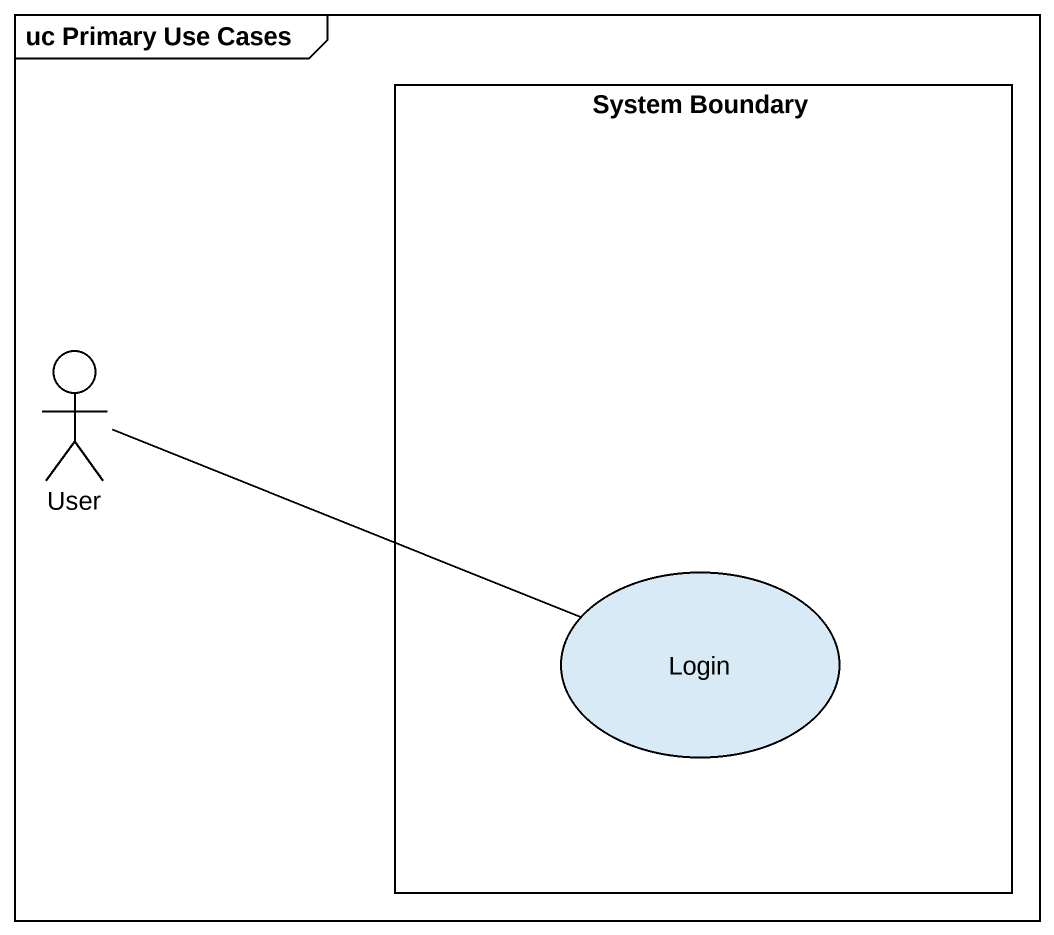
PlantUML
@startuml
mainframe uc Primary Use Cases
rectangle "System Boundary" as System_Boundary {
  usecase Login
}
actor User
User -right- Login
@enduml
